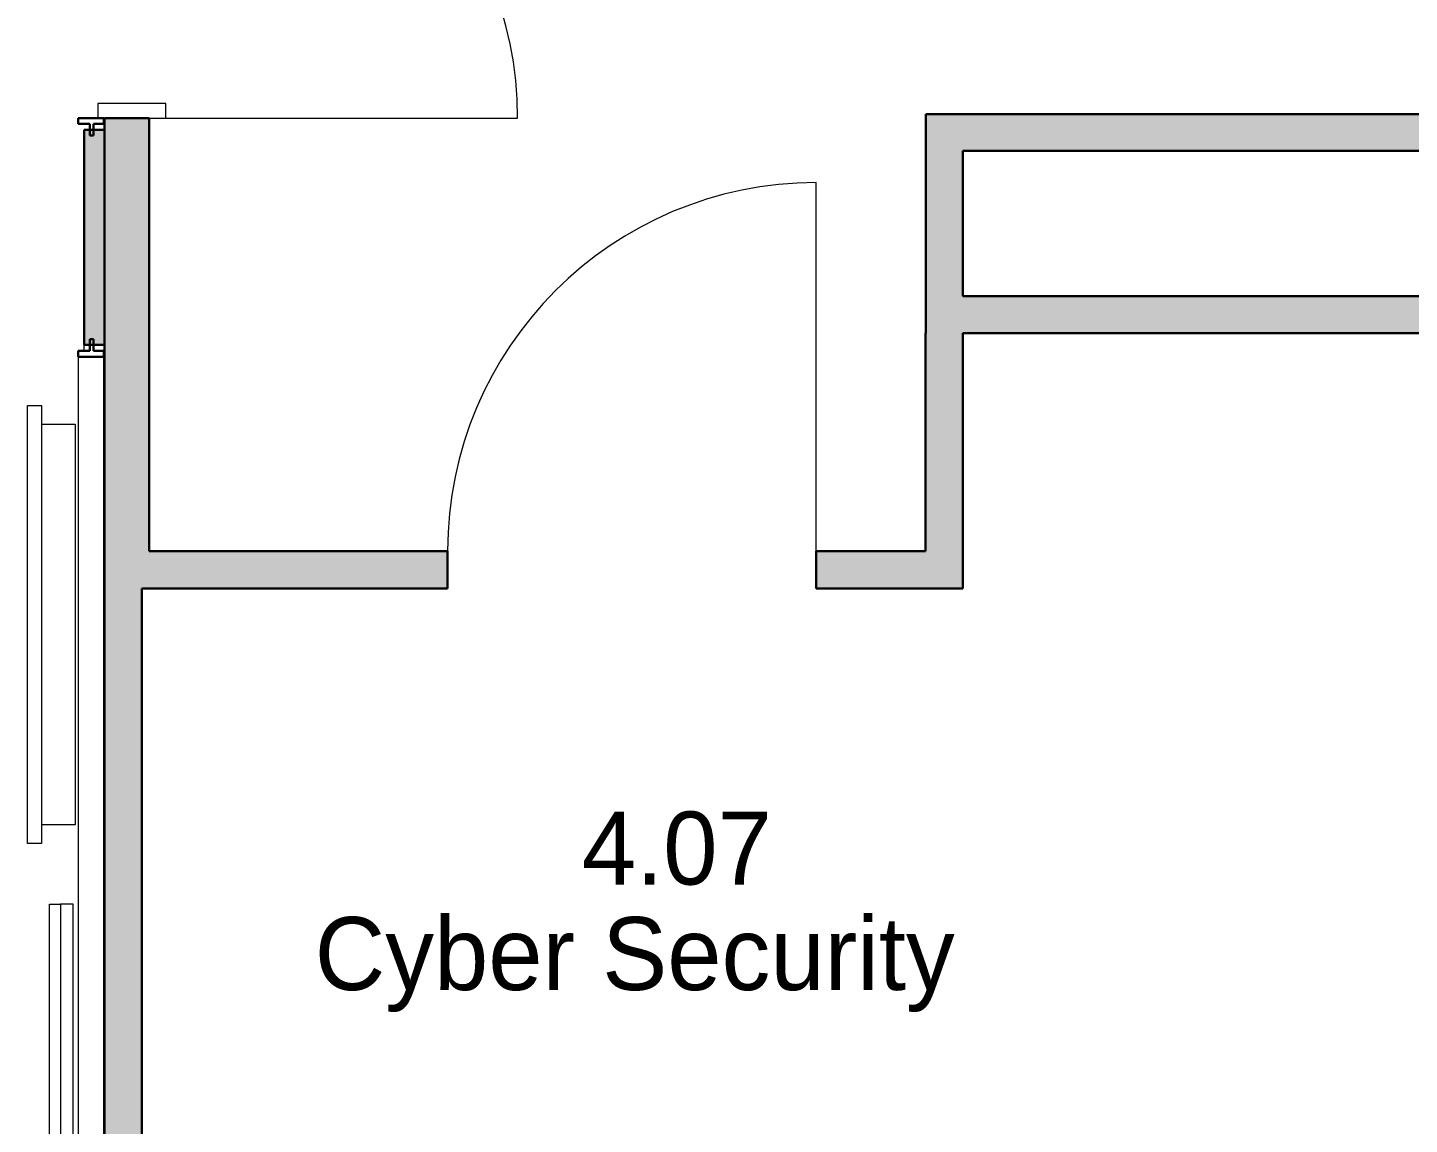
# Model space of a CAD drawing. Header units: millimetres. Extents: x 79795 to 317870, y -36033 to 97293.
# Drawn here: x 201638 to 205425, y 24139 to 27144 of the extents above; entities that cross this region are included whole.
import ezdxf

# ---------------------------------------------------------------- set-up
doc = ezdxf.new("R2010")
doc.units = ezdxf.units.MM
doc.header["$MEASUREMENT"] = 0
for name, color, linetype, lineweight in [('A-AREA-IDEN', 7, 'CONTINUOUS', 9), ('CSM-STL-XX-ZZ-M3-A-XXXX-00001_detached _19_04_21__rvt-1-Level 4$0$A-DOOR', 4, 'CONTINUOUS', 9), ('CSM-STL-XX-ZZ-M3-A-XXXX-00001_detached _19_04_21__rvt-1-Level 4$0$A-DOOR-FRAM', 31, 'CONTINUOUS', 18), ('CSM-STL-XX-ZZ-M3-A-XXXX-00001_detached _19_04_21__rvt-1-Level 4$0$A-WALL', 7, 'CONTINUOUS', 9), ('CSM-STL-XX-ZZ-M3-A-XXXX-00001_detached _19_04_21__rvt-1-Level 4$0$A-WALL-PATT', 7, 'CONTINUOUS', 9), ('CSM-STL-XX-ZZ-M3-A-XXXX-00001_detached _19_04_21__rvt-1-Level 4$0$E-ELEC-EQPM', 8, 'CONTINUOUS', 9), ('CSM-STL-XX-ZZ-M3-A-XXXX-00001_detached _19_04_21__rvt-1-Level 4$0$I-FURN', 8, 'CONTINUOUS', 9), ('CSM-STL-XX-ZZ-M3-A-XXXX-00001_detached _19_04_21__rvt-1-Level 4$0$I-WALL', 7, 'CONTINUOUS', 9)]:
    doc.layers.add(name, color=color, linetype=linetype, lineweight=lineweight)
doc.styles.add('Century Gothic', font='GOTHIC.TTF', dxfattribs={"height": 200})

msp = doc.modelspace()

# ---------------------------------------------------------------- hatches: boundary and pattern name
at = {"layer": 'CSM-STL-XX-ZZ-M3-A-XXXX-00001_detached _19_04_21__rvt-1-Level 4$0$A-WALL-PATT'}
h = msp.add_hatch(color=256, dxfattribs=at)
h.paths.add_polyline_path([(201848.8, 25709.3), (201970.8, 25709.3), (201970.8, 26896.3), (201848.8, 26896.3)], flags=0)
h.paths.add_polyline_path([(201970.8, 27906.3), (201970.8, 28508.3), (201848.8, 28508.3), (201848.8, 27906.3)], flags=0)
h = msp.add_hatch(color=256, dxfattribs=at)
h.paths.add_polyline_path([(214605.8, 26806.3), (214605.8, 26907.3), (214213.7, 26907.3), (214213.7, 26880.4), (211397, 26880.4), (211397, 26806.3), (214504.8, 26806.3)], flags=0)
h.paths.add_polyline_path([(204099.8, 26806.3), (210197, 26806.3), (210197, 26907.3), (204099.8, 26907.3)], flags=0)
h = msp.add_hatch(color=256, dxfattribs=at)
h.paths.add_polyline_path([(201848.8, 18825.3), (201848.8, 19610.5), (201792.8, 19610.5), (201792.8, 18825.3)], flags=0)
h.paths.add_polyline_path([(201848.8, 26274.5), (201848.8, 26864.3), (201792.8, 26864.3), (201792.8, 26274.5)], flags=0)
for points in [[(204200.8, 26408.3), (204200.8, 26806.3), (204099.8, 26806.3), (204099.8, 26408.3)], [(214605.8, 26307.3), (214605.8, 26408.3), (204099.8, 26408.3), (204099.8, 26307.3), (213003, 26307.3)], [(204200.8, 25709.3), (204200.8, 26307.3), (204098.8, 26307.3), (204098.8, 25709.3)], [(201848.8, 18809.3), (201950.8, 18809.3), (201950.8, 25709.3), (201848.8, 25709.3), (201848.8, 21851.2)]]:
    msp.add_hatch(color=256, dxfattribs=at).paths.add_polyline_path(points, flags=0)
h = msp.add_hatch(color=256, dxfattribs=at)
h.paths.add_polyline_path([(201950.8, 25607.3), (202788.8, 25607.3), (202788.8, 25709.3), (201950.8, 25709.3)], flags=0)
h.paths.add_polyline_path([(203798.8, 25607.3), (204200.8, 25607.3), (204200.8, 25709.3), (203798.8, 25709.3)], flags=0)

# ---------------------------------------------------------------- linework, layer by layer
at = {"layer": 'CSM-STL-XX-ZZ-M3-A-XXXX-00001_detached _19_04_21__rvt-1-Level 4$0$A-DOOR'}
for p, q in [((201970.8, 26896.3), (202980.8, 26896.3)), ((203798.8, 25709.3), (203798.8, 26719.3))]:
    msp.add_line(p, q, dxfattribs=at)
for centre, start, end in [((201970.8, 26896.3), 0, 90), ((203798.8, 25709.3), 90, 180)]:
    msp.add_arc(centre, 1010, start, end, dxfattribs=at)
at = {"layer": 'CSM-STL-XX-ZZ-M3-A-XXXX-00001_detached _19_04_21__rvt-1-Level 4$0$A-DOOR-FRAM', "lineweight": 20}
for p, q in [((202016.8, 26936.3), (201830.8, 26936.3)), ((201830.8, 26936.3), (201830.8, 26896.3)), ((202016.8, 26896.3), (202016.8, 26936.3)), ((201846.8, 26896.3), (201848.8, 26896.3)), ((201970.8, 26896.3), (202016.8, 26896.3))]:
    msp.add_line(p, q, dxfattribs=at)
at = {"layer": 'CSM-STL-XX-ZZ-M3-A-XXXX-00001_detached _19_04_21__rvt-1-Level 4$0$A-WALL', "lineweight": 30}
for p, q in [((201846.8, 26896.3), (201776.8, 26896.3)), ((201776.8, 26896.3), (201776.8, 26880.3)), ((201846.8, 26880.3), (201846.8, 26896.3)), ((201970.8, 26896.3), (201848.8, 26896.3)), ((201848.8, 26896.3), (201848.8, 25709.3)), ((201970.8, 25709.3), (201970.8, 26896.3)), ((201776.8, 26880.3), (201808.8, 26880.3)), ((201808.8, 26880.3), (201808.8, 26848.3)), ((201808.8, 26848.3), (201818.8, 26848.3)), ((201818.8, 26848.3), (201818.8, 26880.3)), ((201818.8, 26880.3), (201846.8, 26880.3)), ((201818.8, 26290.5), (201808.8, 26290.5)), ((201808.8, 26290.5), (201808.8, 26258.5)), ((201818.8, 26258.5), (201818.8, 26290.5)), ((201808.8, 26258.5), (201776.8, 26258.5)), ((201776.8, 26258.5), (201776.8, 26242.5)), ((201776.8, 26242.5), (201846.8, 26242.5)), ((201846.8, 26258.5), (201818.8, 26258.5)), ((201846.8, 26242.5), (201846.8, 26258.5))]:
    msp.add_line(p, q, dxfattribs=at)
at = {"layer": 'CSM-STL-XX-ZZ-M3-A-XXXX-00001_detached _19_04_21__rvt-1-Level 4$0$A-WALL'}
for p, q in [((201776.8, 26242.5), (201776.8, 19642.5)), ((201846.8, 19642.5), (201846.8, 26242.5))]:
    msp.add_line(p, q, dxfattribs=at)
at = {"layer": 'CSM-STL-XX-ZZ-M3-A-XXXX-00001_detached _19_04_21__rvt-1-Level 4$0$E-ELEC-EQPM'}
for p, q in [((201638, 26108.5), (201676.1, 26108.5)), ((201638, 24908.5), (201638, 26108.5)), ((201638, 24908.5), (201638, 26108.5)), ((201638, 26108.5), (201676.1, 26108.5)), ((201676.1, 26108.5), (201676.1, 26057.7)), ((201676.1, 26108.5), (201676.1, 24908.5)), ((201676.1, 26057.7), (201768, 26057.7)), ((201676.1, 26057.7), (201768, 26057.7)), ((201768, 26057.7), (201768, 24959.3)), ((201768, 26057.7), (201768, 24959.3)), ((201676.1, 24959.3), (201676.1, 24908.5)), ((201768, 24959.3), (201676.1, 24959.3)), ((201768, 24959.3), (201676.1, 24959.3)), ((201676.1, 24908.5), (201638, 24908.5)), ((201676.1, 24908.5), (201638, 24908.5))]:
    msp.add_line(p, q, dxfattribs=at)
at = {"layer": 'CSM-STL-XX-ZZ-M3-A-XXXX-00001_detached _19_04_21__rvt-1-Level 4$0$I-FURN'}
for p, q in [((201698, 21142.5), (201698, 24742.5)), ((201698, 24742.5), (201728, 24742.5)), ((201728, 24742.5), (201728, 21142.5)), ((201728, 24742.5), (201728, 21142.5)), ((201763, 24742.5), (201728, 24742.5)), ((201763, 21142.5), (201763, 24742.5))]:
    msp.add_line(p, q, dxfattribs=at)
at = {"layer": 'CSM-STL-XX-ZZ-M3-A-XXXX-00001_detached _19_04_21__rvt-1-Level 4$0$I-WALL', "lineweight": 30}
for p, q in [((210197, 26907.3), (204099.8, 26907.3)), ((204099.8, 26907.3), (204099.8, 26806.3)), ((201792.8, 26864.3), (201792.8, 26274.5)), ((201846.8, 26864.3), (201792.8, 26864.3)), ((201848.8, 26274.5), (201848.8, 26864.3)), ((204099.8, 26806.3), (204099.8, 26408.3)), ((204200.8, 26806.3), (210096, 26806.3)), ((204200.8, 26408.3), (204200.8, 26806.3)), ((204099.8, 26408.3), (204099.8, 26307.3)), ((214504.8, 26408.3), (204200.8, 26408.3)), ((204099.8, 26307.3), (204098.8, 26307.3)), ((204098.8, 26307.3), (204098.8, 25709.3)), ((204200.8, 25709.3), (204200.8, 26307.3)), ((204200.8, 26307.3), (214605.8, 26307.3)), ((201792.8, 26274.5), (201848.8, 26274.5)), ((201848.8, 25709.3), (201848.8, 18809.3)), ((202788.8, 25709.3), (201970.8, 25709.3)), ((202788.8, 25607.3), (202788.8, 25709.3)), ((204098.8, 25709.3), (203798.8, 25709.3)), ((203798.8, 25709.3), (203798.8, 25607.3)), ((204200.8, 25607.3), (204200.8, 25709.3)), ((201950.8, 18809.3), (201950.8, 25607.3)), ((201950.8, 25607.3), (202788.8, 25607.3)), ((203798.8, 25607.3), (204200.8, 25607.3))]:
    msp.add_line(p, q, dxfattribs=at)
at = {"layer": 'CSM-STL-XX-ZZ-M3-A-XXXX-00001_detached _19_04_21__rvt-1-Level 4$0$I-WALL'}
for p, q in [((201792.8, 26258.5), (201792.8, 26274.5)), ((201846.8, 25150.5), (201848.8, 25150.5)), ((201848.8, 25134.5), (201846.8, 25134.5))]:
    msp.add_line(p, q, dxfattribs=at)

# ---------------------------------------------------------------- texts
at = {"layer": 'A-AREA-IDEN', "style": 'Century Gothic'}
for s, p in [('4.07', (203156.9, 24796)), ('Cyber Security', (202424.9, 24507))]:
    msp.add_text(s, height=200, dxfattribs=at).set_placement(p)

doc.saveas('drawing.dxf')
